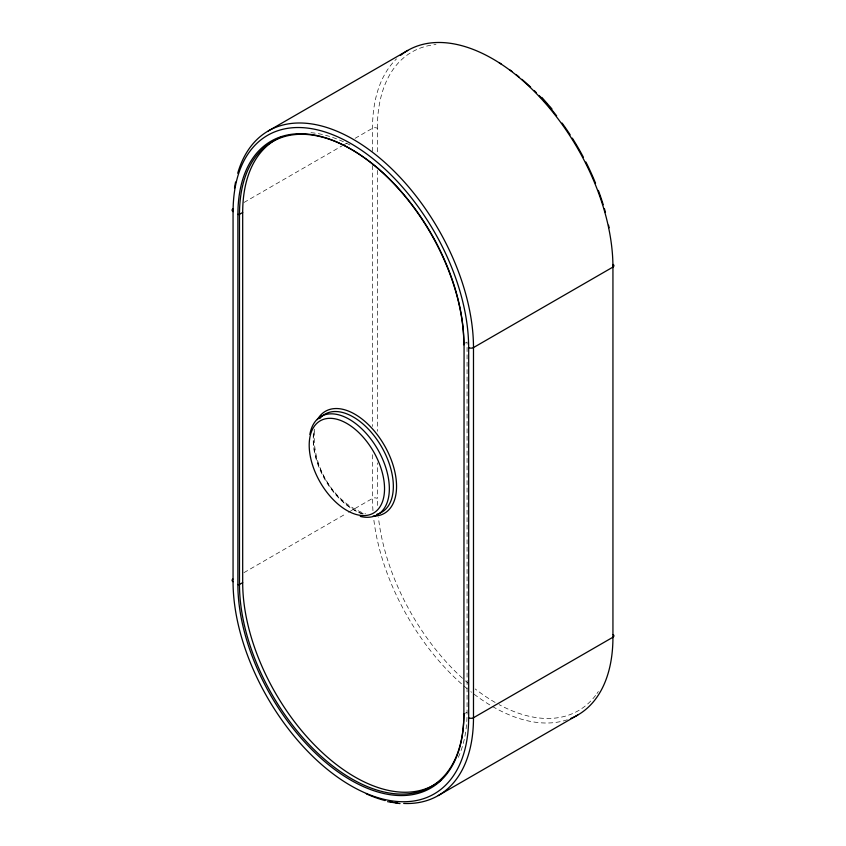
<?xml version="1.0" encoding="UTF-8"?>
<svg xmlns="http://www.w3.org/2000/svg" width="846" height="846" viewBox="0 0 846 846"><rect width="100%" height="100%" fill="white"/><g stroke="black" fill="none" stroke-linecap="round" stroke-linejoin="round"><path stroke-width="0.63" stroke-dasharray="4.23 3.17" d="M314.553 431.069C311.391 464.983 332.742 502.714 365.557 513.818M243.965 202.48L342.006 145.882M343.095 145.248L346.363 143.365M355.077 138.332L372.515 128.264A3.405 1.967 0 0 1 377.316 128.264L377.316 153.295M465.279 343.064L467.077 342.027L467.077 712.184A158.667 91.611 60 0 1 456.999 760.025M243.965 572.636L346.363 513.511M348.541 512.253L372.515 498.421A3.405 1.967 0 0 1 377.316 498.421L377.316 462.857M465.279 713.22L467.077 712.184M377.316 170.416L377.316 431.238M372.515 151.402L372.515 128.264A170.004 98.157 60 0 1 396.541 58.871M372.515 165.541L372.515 426.447M372.515 454.725L372.515 498.421A170.004 98.157 60 0 0 373.001 511.174M363.41 513.871A56.671 32.719 60 0 1 314.511 429.165M362.469 514.019A58.934 34.03 60 0 1 313.602 431.915M310.979 132.685A158.667 91.611 60 0 1 352.634 146.432M377.358 128.285A166.546 96.158 60 0 1 435.997 44.542M567.285 719.756A170.004 98.157 60 0 1 470.852 691.69M467.087 688.644A170.004 98.157 60 0 1 373.699 518.577M595.552 695.444A166.546 96.158 60 0 1 499.129 704.655M495.122 702.423A166.546 96.158 60 0 1 475.198 688.951M468.335 683.388A166.546 96.158 60 0 1 465.416 680.871M462.519 678.281A166.546 96.158 60 0 1 378.448 517.509M377.506 505.464A166.546 96.158 60 0 1 377.358 498.442M598.344 691.51A166.546 96.158 60 0 1 596.98 693.509"/><path stroke-width="1.27" d="M268.277 130.95L407.719 50.443M281.94 136.703A158.667 91.611 60 0 0 242.686 212.473L239.481 214.324A1.132 0.656 0 0 1 237.874 214.324L237.874 584.48A159.767 92.235 60 0 0 350.857 780.16A159.767 92.235 60 0 0 463.83 714.933M464.073 343.762L463.872 714.955A1.132 0.656 0 0 1 463.872 714.035L464.073 713.918M613.139 264.428A3.405 1.967 0 0 1 612.938 267.072L473.485 347.579A3.405 1.967 0 0 1 468.684 347.579L468.684 717.736A3.405 1.967 0 0 0 473.485 717.736L612.938 637.228A3.405 1.967 0 0 0 613.139 634.585M242.686 212.473L242.686 582.63L239.481 584.48A1.132 0.656 0 0 1 237.874 584.48M438.281 795.557L577.723 715.05M400.031 803.584L387.584 801.68M541.852 97.406L551.973 108.965M612.938 265.612L612.938 637.228A170.004 98.157 60 0 1 570.881 718.413M233.062 210.062L233.062 581.699A166.546 96.158 60 0 0 350.879 785.701A166.546 96.158 60 0 0 468.642 717.715M309.869 434.4A56.671 32.719 60 0 1 350.434 419.986A56.671 32.719 60 0 1 389.033 482.759A56.671 32.719 60 0 1 360.301 516.42M319.735 418.569A56.671 32.719 60 0 1 380.869 445.631A56.671 32.719 60 0 1 376.904 514.262M237.916 214.355A159.767 92.235 60 0 1 350.889 149.118A159.767 92.235 60 0 1 463.862 344.798A1.132 0.656 0 0 1 463.872 343.878A158.667 91.611 60 0 0 351.672 149.552A158.667 91.611 60 0 0 239.481 214.324L239.481 584.48A158.667 91.611 60 0 0 351.672 778.806A158.667 91.611 60 0 0 463.872 714.035M317.409 419.648A58.934 34.03 60 0 1 384.348 445.313A58.934 34.03 60 0 1 373.107 516.123M441.062 780.118A158.667 91.611 60 0 1 316.679 747.166A158.667 91.611 60 0 1 242.686 582.63M234.511 188.161A170.004 98.157 60 0 1 235.569 182.059M237.705 173.261A170.004 98.157 60 0 1 369.977 150.355A170.004 98.157 60 0 1 473.485 347.579L473.485 717.736A170.004 98.157 60 0 1 403.679 803.446M233.105 211.574A166.546 96.158 60 0 1 350.879 143.577A166.546 96.158 60 0 1 468.642 347.558M233.062 211.553A3.405 1.967 0 0 1 232.862 208.899M400.38 55.487A170.004 98.157 60 0 1 533.657 90.786A170.004 98.157 60 0 1 612.938 267.072M499.129 62.689A166.546 96.158 60 0 1 501.128 63.936M510.106 70.049A166.546 96.158 60 0 1 512.084 71.508M516.039 74.533A166.546 96.158 60 0 1 518.989 76.891M521.919 79.334A166.546 96.158 60 0 1 530.611 87.106M534.175 90.533A166.546 96.158 60 0 1 536.29 92.637M539.092 95.513A166.546 96.158 60 0 1 541.176 97.702M544.401 101.213A166.546 96.158 60 0 1 546.907 104.037M549.382 106.913A166.546 96.158 60 0 1 556.636 115.839M562.072 123.051A166.546 96.158 60 0 1 570.183 134.831M572.308 138.131A166.546 96.158 60 0 1 583.465 157.356M585.876 161.998A166.546 96.158 60 0 1 595.552 183.233M598.344 190.392A166.546 96.158 60 0 1 603.219 204.721M604.382 208.592A166.546 96.158 60 0 1 605.461 212.452M608.56 225.226A166.546 96.158 60 0 1 609.088 227.764M397.525 802.939A170.004 98.157 60 0 1 395.082 802.611M392.607 802.209A170.004 98.157 60 0 1 390.122 801.733M385.12 800.57A170.004 98.157 60 0 1 366.307 793.844M233.062 581.699A3.405 1.967 0 0 1 232.862 579.055M310.482 457.2A53.266 30.752 60 0 0 373.498 513.088A53.266 30.752 60 0 0 356.621 430.572A53.266 30.752 60 0 0 310.482 457.2"/></g></svg>
